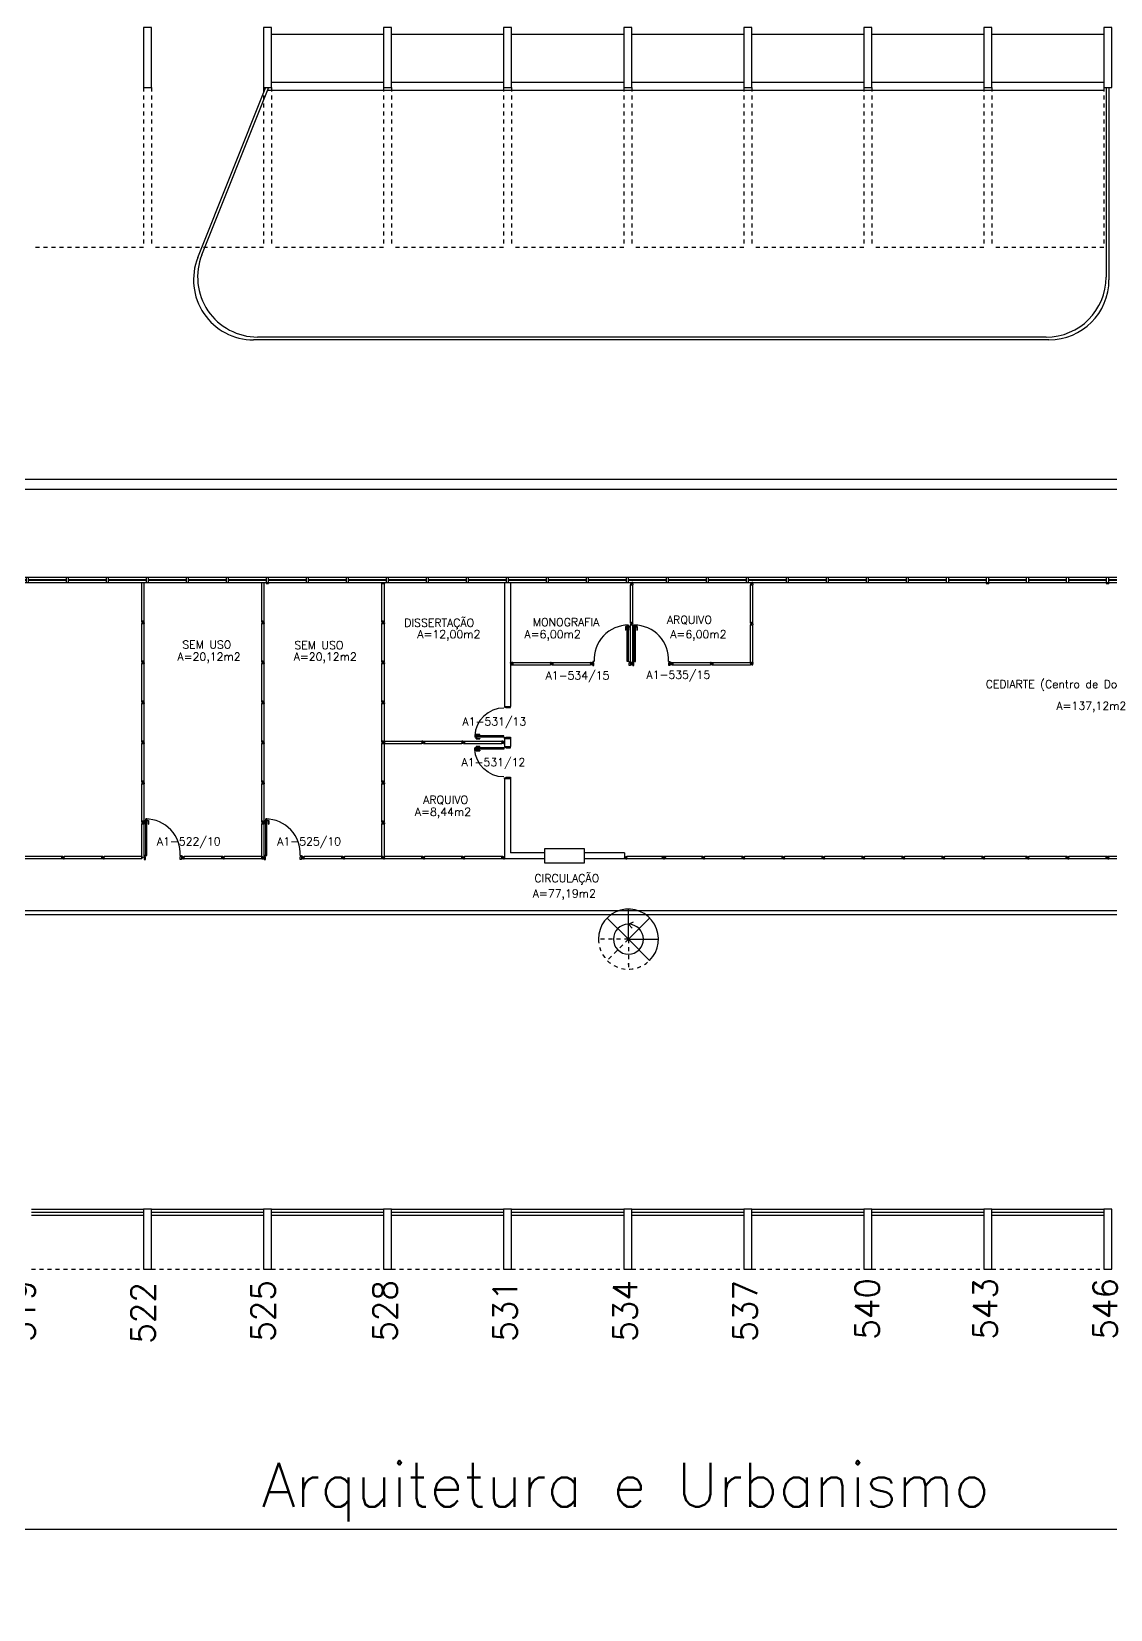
# Model space of a CAD drawing. Extents: x -16 to 243, y 482 to 579.
# Drawn here: x 51.38 to 78.35, y 486.2 to 525.62 of the extents above; entities that cross this region are included whole.
import ezdxf

# ---------------------------------------------------------------- set-up
doc = ezdxf.new("R2010")
doc.units = 0
doc.header["$LTSCALE"] = 0.02
doc.header["$MEASUREMENT"] = 0
doc.linetypes.add('HIDDEN2', pattern=[0.1875, 0.125, -0.0625])
doc.layers.get('0').update_dxf_attribs({"linetype": 'CONTINUOUS'})
for name, color, linetype in [('ALV', 2, 'CONTINUOUS'), ('AREA', 2, 'CONTINUOUS'), ('BANC', 2, 'CONTINUOUS'), ('DIV', 2, 'CONTINUOUS'), ('ESC', 1, 'CONTINUOUS'), ('ESQ', 1, 'CONTINUOUS'), ('ESTR', 3, 'CONTINUOUS'), ('NOPILAR1', 2, 'CONTINUOUS'), ('PISO', 1, 'CONTINUOUS'), ('PORTA', 2, 'CONTINUOUS'), ('PROJ', 1, 'HIDDEN2'), ('SIMB', 1, 'CONTINUOUS'), ('TEXTO', 2, 'CONTINUOUS'), ('TEXTO-ENDEREÇO', 2, 'CONTINUOUS'), ('USO1', 2, 'CONTINUOUS')]:
    doc.layers.add(name, color=color, linetype=linetype)
doc.styles.add('1', font='romans.shx')
doc.styles.add('NOPILAR', font='simplex.shx', dxfattribs={"height": 0.6})
doc.styles.add('UNB-100', font='simplex.shx', dxfattribs={"height": 0.2})
doc.styles.add('UNB-100-1', font='simplex.shx', dxfattribs={"height": 0.2})
doc.dimstyles.new('1-600', dxfattribs={"dimtxt": 1.1, "dimasz": 2.5, "dimexe": 2, "dimexo": 4, "dimgap": 0.2, "dimtad": 1, "dimdec": 0, "dimzin": 4, "dimdsep": 46, "dimlunit": 6, "dimtxsty": '1', "dimblk1": 'NONE', "dimblk2": 'NONE', "dimsah": 1, "dimcen": 0, "dimclrd": 2, "dimclre": 2, "dimclrt": 2, "dimadec": 0, "dimazin": 0, "dimtfac": 1, "dimtdec": 0, "dimtmove": 2, "dimatfit": 3, "dimldrblk": 'NONE', "dimfxl": 0, "dimtolj": 1, "dimtzin": 0, "dimarcsym": 0})

# ---------------------------------------------------------------- blocks, each defined once
blk = doc.blocks.new('PILAR-SLN')
for points in [[(0.197, -42.97), (0.197, -44.47), (-0.003, -44.47), (-0.003, -42.97)], [(0.197, -72.501), (0.197, -74.001), (-0.003, -74.001), (-0.003, -72.501)]]:
    blk.add_lwpolyline(points, close=True)
blk = doc.blocks.new('ESQCIR2-SLN')
at = {"color": 2}
for p, q in [((0.06, 0.119), (0, 0.119)), ((0, 0.119), (0, 0)), ((0.06, -0.001), (0.06, 0.119)), ((0.06, 0.053), (1, 0.053)), ((1, 0.065), (0.061, 0.065)), ((1, 0.119), (1, 0)), ((1.06, 0.119), (1, 0.119)), ((1.06, -0.001), (1.06, 0.119)), ((1.06, 0.053), (2, 0.053)), ((2, 0.065), (1.061, 0.065)), ((2, 0.119), (2, 0)), ((2.06, 0.119), (2, 0.119)), ((2.06, -0.001), (2.06, 0.119)), ((2.06, 0.053), (3, 0.053)), ((3, 0.065), (2.061, 0.065)), ((3, 0.119), (3, 0)), ((3.06, 0.119), (3, 0.119)), ((3.06, -0.001), (3.06, 0.119)), ((3.06, 0.053), (4, 0.053)), ((4, 0.065), (3.061, 0.065)), ((4, 0.119), (4, 0)), ((4.06, 0.119), (4, 0.119)), ((4.06, -0.001), (4.06, 0.119)), ((4.06, 0.053), (5, 0.053)), ((5, 0.065), (4.061, 0.065)), ((5, 0.119), (5, 0)), ((5.06, 0.119), (5, 0.119)), ((5.06, -0.001), (5.06, 0.119)), ((5.06, 0.053), (6, 0.053)), ((6, 0.065), (5.061, 0.065)), ((0, -0.001), (0.06, -0.001)), ((1, -0.001), (1.06, -0.001)), ((2, -0.001), (2.06, -0.001)), ((3, -0.001), (3.06, -0.001)), ((4, -0.001), (4.06, -0.001)), ((5, -0.001), (5.06, -0.001))]:
    blk.add_line(p, q, dxfattribs=at)
at = {"color": 1}
for p, q in [((1, 0.119), (0.061, 0.119)), ((2, 0.119), (1.061, 0.119)), ((3, 0.119), (2.061, 0.119)), ((4, 0.119), (3.061, 0.119)), ((5, 0.119), (4.061, 0.119)), ((6, 0.119), (5.061, 0.119)), ((0.06, -0.001), (1, -0.001)), ((1.06, -0.001), (2, -0.001)), ((2.06, -0.001), (3, -0.001)), ((3.06, -0.001), (4, -0.001)), ((4.06, -0.001), (5, -0.001)), ((5.06, -0.001), (6, -0.001))]:
    blk.add_line(p, q, dxfattribs=at)
blk = doc.blocks.new('MTINI-SLN')
for p, q in [((-0.03, 0.008), (-0.03, 0.03)), ((0.03, 0.03), (-0.03, 0.03)), ((-0.03, 0.008), (-0.02, 0.008)), ((-0.009, 0.03), (-0.027, 0.03)), ((-0.02, 0.008), (-0.02, 0)), ((-0.001, 0), (-0.02, 0)), ((-0.006, 0.02), (-0.006, 0.03)), ((-0.006, 0.023), (-0.006, 0.027)), ((-0.006, 0.02), (0.006, 0.02)), ((0.005, 0.03), (-0.005, 0.03)), ((0.005, 0), (-0.005, 0)), ((0.004, 0.02), (-0.004, 0.02)), ((0.02, 0), (-0.001, 0)), ((0, -0.005), (0, 0.005)), ((0.006, 0.02), (0.006, 0.03)), ((0.006, 0.023), (0.006, 0.027)), ((0.009, 0.03), (0.027, 0.03)), ((0.03, 0.008), (0.02, 0.008)), ((0.02, 0), (0.02, 0.008)), ((0.03, 0.008), (0.03, 0.03))]:
    blk.add_line(p, q)
blk = doc.blocks.new('MTT-SLN')
for p, q in [((-0.008, 0.03), (-0.03, 0.03)), ((-0.03, 0.03), (-0.03, 0.006)), ((-0.0185, 0.006), (-0.03, 0.006)), ((-0.0185, -0.006), (-0.0185, 0.006)), ((-0.008, 0.03), (-0.008, 0.02)), ((-0.008, 0.02), (0.008, 0.02)), ((-0.0051, 0), (0.0051, 0)), ((0, -0.0051), (0, 0.0051)), ((0.008, 0.03), (0.03, 0.03)), ((0.008, 0.03), (0.008, 0.02)), ((0.0205, -0.006), (0.0205, 0.006)), ((0.0205, 0.006), (0.03, 0.006)), ((0.03, 0.006), (0.03, 0.03)), ((-0.03, -0.03), (-0.03, -0.006)), ((-0.0185, -0.006), (-0.03, -0.006)), ((-0.008, -0.03), (-0.03, -0.03)), ((-0.008, -0.02), (0.008, -0.02)), ((-0.008, -0.03), (-0.008, -0.02)), ((0.008, -0.03), (0.008, -0.02)), ((0.008, -0.03), (0.03, -0.03)), ((0.0205, -0.006), (0.03, -0.006)), ((0.03, -0.006), (0.03, -0.03))]:
    blk.add_line(p, q)
blk = doc.blocks.new('DIVMT-SLN')
for p, q in [((-0.03, 0.03), (-0.03, 0.006)), ((-0.008, 0.03), (-0.03, 0.03)), ((-0.0185, 0.006), (-0.03, 0.006)), ((-0.0185, -0.006), (-0.0185, 0.006)), ((-0.008, 0.03), (-0.008, 0.02)), ((-0.008, 0.02), (0.008, 0.02)), ((-0.0051, 0), (0.0051, 0)), ((0.0051, 0), (-0.0051, 0)), ((-0.0051, 0), (0.0051, 0)), ((0, -0.0051), (0, 0.0051)), ((0, 0.0051), (0, -0.0051)), ((0.008, 0.03), (0.008, 0.02)), ((0.008, 0.03), (0.03, 0.03)), ((0.0205, 0.006), (0.03, 0.006)), ((0.0205, -0.006), (0.0205, 0.006)), ((0.0205, 0.006), (0.0205, -0.006)), ((0.0205, 0.006), (0.03, 0.006)), ((0.97, 0.03), (0.03, 0.03)), ((0.03, 0.006), (0.03, 0.03)), ((0.03, -0.03), (0.03, 0.03)), ((0.03, -0.005), (0.03, 0.005)), ((0.97, -0.03), (0.97, 0.03)), ((0.97, 0.03), (0.97, 0.009)), ((0.97, 0.009), (0.97, 0.027)), ((0.9795, 0.006), (0.97, 0.006)), ((0.97, -0.005), (0.97, 0.005)), ((0.9795, 0.006), (0.9795, -0.006)), ((1.0051, 0), (0.9949, 0)), ((1, 0.0051), (1, -0.0051)), ((-0.0185, -0.006), (-0.03, -0.006)), ((-0.03, -0.03), (-0.03, -0.006)), ((-0.008, -0.03), (-0.03, -0.03)), ((-0.008, -0.03), (-0.008, -0.02)), ((-0.008, -0.02), (0.008, -0.02)), ((0.008, -0.03), (0.008, -0.02)), ((0.008, -0.03), (0.03, -0.03)), ((0.0205, -0.006), (0.03, -0.006)), ((0.0205, -0.006), (0.03, -0.006)), ((0.03, -0.006), (0.03, -0.03)), ((0.97, -0.03), (0.03, -0.03)), ((0.9795, -0.006), (0.97, -0.006)), ((0.97, -0.009), (0.97, -0.027))]:
    blk.add_line(p, q)
blk = doc.blocks.new('*D40')
at = {"color": 2, "linetype": 'ByBlock'}
for p, q in [((6.184, 490.695), (6.184, 486.195)), ((126.287, 490.695), (126.287, 486.195)), ((126.287, 488.195), (6.184, 488.195))]:
    blk.add_line(p, q, dxfattribs=at)
at = {"color": 2, "linetype": 'ByBlock', "insert": (66.235, 489.129), "char_height": 1.1, "attachment_point": 5, "style": '1'}
blk.add_mtext('\\A1;Arquitetura e Urbanismo', dxfattribs=at)
blk = doc.blocks.new('_NONE')
at = {"color": 0, "linetype": 'ByBlock'}
blk.add_circle((0, 0), 0.25, dxfattribs=at)
blk = doc.blocks.new('PDV2E-SLN')
at = {"layer": 'DIV', "color": 1}
for p, q in [((0.023, 0.925), (0.063, 0.925)), ((0.023, 0.925), (0.023, 0.835)), ((0.033, 0.835), (0.023, 0.835)), ((0.033, 0.915), (0.063, 0.915)), ((0.033, 0.915), (0.033, 0.835)), ((0.138, 0.925), (0.097, 0.925)), ((0.128, 0.915), (0.097, 0.915)), ((0.128, 0.915), (0.128, 0.835)), ((0.128, 0.835), (0.137, 0.835)), ((0.138, 0.925), (0.138, 0.835))]:
    blk.add_line(p, q, dxfattribs=at)
at = {"layer": 'DIV'}
for p, q in [((0.065, 0.05), (0.065, 0.965)), ((0.095, 0.965), (0.065, 0.965)), ((0.095, 0.05), (0.095, 0.965)), ((0.049, 0.05), (0.029, 0.05)), ((0.029, 0.05), (0.029, 0.035)), ((0.029, 0.035), (0.029, -0.035)), ((0.049, 0.02), (0.049, 0.05)), ((0.049, 0.02), (0.059, 0.02)), ((0.059, -0.05), (0.059, 0.02)), ((0.065, 0.05), (0.095, 0.05)), ((0.928, -0.05), (0.928, 0.02)), ((0.938, 0.02), (0.928, 0.02)), ((0.938, 0.05), (0.958, 0.05)), ((0.938, 0.02), (0.938, 0.05)), ((0.958, 0.05), (0.958, 0.035)), ((0.958, 0.035), (0.958, -0.035)), ((0.029, -0.035), (0.029, -0.05)), ((0.029, -0.05), (0.059, -0.05)), ((0.958, -0.05), (0.928, -0.05)), ((0.958, -0.035), (0.958, -0.05))]:
    blk.add_line(p, q, dxfattribs=at)
at = {"layer": 'DIV', "color": 1}
blk.add_arc((0.063, 0.1), 0.864, 356.655, 89.8436, dxfattribs=at)
blk = doc.blocks.new('PDV2D-SLN')
at = {"layer": 'DIV'}
for p, q in [((0.03, 0.05), (0.06, 0.05)), ((0.03, 0.035), (0.03, 0.05)), ((0.03, -0.035), (0.03, 0.035)), ((0.06, 0.05), (0.06, -0.02)), ((0.941, 0.05), (0.941, -0.02)), ((0.971, 0.05), (0.941, 0.05)), ((0.971, 0.035), (0.971, 0.05)), ((0.971, -0.035), (0.971, 0.035)), ((0.03, -0.05), (0.03, -0.035)), ((0.05, -0.05), (0.03, -0.05)), ((0.05, -0.02), (0.06, -0.02)), ((0.05, -0.02), (0.05, -0.05)), ((0.079, -0.05), (0.109, -0.05)), ((0.079, -0.05), (0.079, -0.965)), ((0.109, -0.05), (0.109, -0.965)), ((0.951, -0.02), (0.941, -0.02)), ((0.951, -0.02), (0.951, -0.05)), ((0.951, -0.05), (0.971, -0.05)), ((0.971, -0.05), (0.971, -0.035)), ((0.109, -0.965), (0.079, -0.965))]:
    blk.add_line(p, q, dxfattribs=at)
at = {"layer": 'DIV', "color": 1}
for p, q in [((0.036, -0.925), (0.036, -0.835)), ((0.046, -0.835), (0.036, -0.835)), ((0.036, -0.925), (0.076, -0.925)), ((0.046, -0.915), (0.046, -0.835)), ((0.046, -0.915), (0.076, -0.915)), ((0.141, -0.915), (0.111, -0.915)), ((0.151, -0.925), (0.111, -0.925)), ((0.141, -0.915), (0.141, -0.835)), ((0.141, -0.835), (0.151, -0.835)), ((0.151, -0.925), (0.151, -0.835))]:
    blk.add_line(p, q, dxfattribs=at)
blk.add_arc((0.076, -0.1), 0.864, 270.1564, 3.345, dxfattribs=at)
blk = doc.blocks.new('PE80-SLN')
at = {"color": 2}
for p, q in [((0.075, 0), (-0.075, 0)), ((-0.075, -0.03), (-0.075, 0)), ((0.075, 0), (0.075, -0.02)), ((0.04, -0.03), (-0.075, -0.03)), ((0.075, -0.02), (0.04, -0.02)), ((0.04, -0.03), (0.04, -0.02)), ((0.085, -0.03), (0.817, -0.03)), ((0.085, -0.03), (0.085, -0.065)), ((0.085, -0.065), (0.817, -0.065)), ((0.817, -0.065), (0.817, -0.03)), ((0.04, -0.771), (-0.075, -0.771)), ((-0.075, -0.771), (-0.075, -0.801)), ((0.04, -0.771), (0.04, -0.781)), ((0.075, -0.781), (0.04, -0.781)), ((0.075, -0.801), (0.075, -0.781)), ((0.075, -0.801), (-0.075, -0.801)), ((0.075, -0.802), (-0.075, -0.802))]:
    blk.add_line(p, q, dxfattribs=at)
at = {"color": 1}
for p, q in [((0.777, 0.01), (0.687, 0.01)), ((0.687, 0), (0.687, 0.01)), ((0.777, 0.01), (0.777, -0.03)), ((0.767, 0), (0.687, 0)), ((0.767, -0.095), (0.687, -0.095)), ((0.687, -0.095), (0.687, -0.105)), ((0.777, -0.105), (0.687, -0.105)), ((0.767, 0), (0.767, -0.03)), ((0.767, -0.095), (0.767, -0.065)), ((0.777, -0.105), (0.777, -0.065))]:
    blk.add_line(p, q, dxfattribs=at)
blk.add_arc((0.085, -0.03), 0.731, 270, 357.3429, dxfattribs=at)

msp = doc.modelspace()

# ---------------------------------------------------------------- linework, layer by layer
at = {"layer": 'ALV'}
for p, q in [((6.209, 514.441), (222.384, 514.441)), ((6.209, 514.191), (222.184, 514.191)), ((63.202, 511.86), (63.202, 508.76)), ((63.352, 511.86), (63.352, 508.76)), ((63.202, 507.96), (63.202, 507.76)), ((63.352, 507.96), (63.352, 507.76)), ((63.202, 506.96), (63.202, 504.953)), ((63.352, 506.96), (63.352, 505.103)), ((64.202, 505.103), (63.352, 505.103)), ((66.202, 505.103), (65.202, 505.103)), ((66.202, 505.103), (66.202, 504.953)), ((64.202, 504.953), (63.202, 504.953)), ((66.202, 504.953), (65.202, 504.953)), ((36.343, 503.663), (99.228, 503.663)), ((36.343, 503.563), (99.228, 503.563))]:
    msp.add_line(p, q, dxfattribs=at)
at = {"layer": 'BANC'}
msp.add_lwpolyline([(64.202, 504.854), (65.202, 504.854), (65.202, 505.204), (64.202, 505.204)], close=True, dxfattribs=at)
at = {"layer": 'DIV'}
for p, q in [((54.142, 510.89), (54.142, 511.83)), ((54.202, 510.89), (54.202, 511.83)), ((57.142, 510.89), (57.142, 511.83)), ((57.202, 510.89), (57.202, 511.83)), ((60.142, 510.89), (60.142, 511.83)), ((60.202, 510.89), (60.202, 511.83)), ((54.142, 510.89), (54.202, 510.89)), ((54.163, 510.89), (54.145, 510.89)), ((54.166, 510.881), (54.166, 510.89)), ((54.178, 510.881), (54.166, 510.881)), ((54.167, 510.89), (54.177, 510.89)), ((54.177, 510.86), (54.167, 510.86)), ((54.172, 510.855), (54.172, 510.865)), ((54.178, 510.881), (54.178, 510.89)), ((54.181, 510.89), (54.199, 510.89)), ((54.202, 510.89), (54.181, 510.89)), ((57.142, 510.89), (57.202, 510.89)), ((57.163, 510.89), (57.145, 510.89)), ((57.166, 510.881), (57.166, 510.89)), ((57.178, 510.881), (57.166, 510.881)), ((57.167, 510.89), (57.177, 510.89)), ((57.177, 510.86), (57.167, 510.86)), ((57.172, 510.855), (57.172, 510.865)), ((57.178, 510.881), (57.178, 510.89)), ((57.181, 510.89), (57.199, 510.89)), ((57.202, 510.89), (57.181, 510.89)), ((60.142, 510.89), (60.202, 510.89)), ((60.163, 510.89), (60.145, 510.89)), ((60.166, 510.881), (60.166, 510.89)), ((60.178, 510.881), (60.166, 510.881)), ((60.167, 510.89), (60.177, 510.89)), ((60.177, 510.86), (60.167, 510.86)), ((60.172, 510.855), (60.172, 510.865)), ((60.178, 510.881), (60.178, 510.89)), ((60.181, 510.89), (60.199, 510.89)), ((60.202, 510.89), (60.181, 510.89)), ((63.352, 509.838), (63.352, 509.86)), ((63.352, 509.86), (63.376, 509.86)), ((63.352, 509.838), (63.362, 509.838)), ((63.362, 509.838), (63.362, 509.822)), ((63.376, 509.849), (63.376, 509.86)), ((63.376, 509.849), (63.388, 509.849)), ((63.377, 509.83), (63.387, 509.83)), ((63.387, 509.83), (63.377, 509.83)), ((63.382, 509.835), (63.382, 509.825)), ((63.382, 509.825), (63.382, 509.835)), ((63.382, 509.835), (63.382, 509.825)), ((63.388, 509.849), (63.388, 509.86)), ((63.412, 509.86), (63.388, 509.86)), ((63.412, 509.838), (63.402, 509.838)), ((63.402, 509.838), (63.402, 509.822)), ((63.412, 509.838), (63.412, 509.86)), ((66.352, 509.836), (66.352, 509.86)), ((66.374, 509.86), (66.352, 509.86)), ((66.352, 509.86), (66.352, 509.8)), ((66.362, 509.836), (66.352, 509.836)), ((66.362, 509.836), (66.352, 509.836)), ((66.352, 509.835), (66.352, 509.825)), ((66.352, 509.824), (66.352, 509.8)), ((66.362, 509.824), (66.352, 509.824)), ((66.362, 509.824), (66.352, 509.824)), ((66.362, 509.836), (66.362, 509.824)), ((66.362, 509.824), (66.362, 509.836)), ((66.374, 509.86), (66.374, 509.85)), ((66.39, 509.85), (66.374, 509.85)), ((66.387, 509.83), (66.377, 509.83)), ((66.377, 509.83), (66.387, 509.83)), ((66.387, 509.83), (66.377, 509.83)), ((66.382, 509.835), (66.382, 509.825)), ((66.382, 509.825), (66.382, 509.835)), ((66.39, 509.86), (66.39, 509.85)), ((66.39, 509.86), (66.412, 509.86)), ((66.401, 509.836), (66.412, 509.836)), ((66.401, 509.836), (66.401, 509.824)), ((66.401, 509.824), (66.412, 509.824)), ((66.412, 509.86), (66.412, 509.836)), ((66.412, 509.8), (66.412, 509.824)), ((67.352, 509.86), (67.34, 509.86)), ((67.352, 509.836), (67.352, 509.86)), ((67.374, 509.86), (67.352, 509.86)), ((67.352, 509.86), (67.352, 509.8)), ((67.362, 509.836), (67.352, 509.836)), ((67.362, 509.836), (67.352, 509.836)), ((67.352, 509.835), (67.352, 509.825)), ((67.352, 509.824), (67.352, 509.8)), ((67.362, 509.824), (67.352, 509.824)), ((67.362, 509.824), (67.352, 509.824)), ((67.362, 509.836), (67.362, 509.824)), ((67.362, 509.824), (67.362, 509.836)), ((67.374, 509.86), (67.374, 509.85)), ((67.39, 509.85), (67.374, 509.85)), ((67.387, 509.83), (67.377, 509.83)), ((67.377, 509.83), (67.387, 509.83)), ((67.387, 509.83), (67.377, 509.83)), ((67.382, 509.835), (67.382, 509.825)), ((67.382, 509.825), (67.382, 509.835)), ((67.39, 509.86), (67.39, 509.85)), ((67.39, 509.86), (67.412, 509.86)), ((67.401, 509.836), (67.412, 509.836)), ((67.401, 509.836), (67.401, 509.824)), ((67.401, 509.824), (67.412, 509.824)), ((67.412, 509.86), (67.412, 509.836)), ((67.412, 509.8), (67.412, 509.824)), ((63.352, 509.822), (63.362, 509.822)), ((63.352, 509.822), (63.352, 509.8)), ((63.376, 509.8), (63.352, 509.8)), ((63.352, 509.8), (63.412, 509.8)), ((63.376, 509.81), (63.388, 509.81)), ((63.376, 509.81), (63.376, 509.8)), ((63.388, 509.81), (63.376, 509.81)), ((63.376, 509.81), (63.376, 509.8)), ((63.377, 509.8), (63.387, 509.8)), ((63.388, 509.81), (63.388, 509.8)), ((63.388, 509.81), (63.388, 509.8)), ((63.388, 509.8), (63.412, 509.8)), ((63.412, 509.822), (63.402, 509.822)), ((63.412, 509.822), (63.412, 509.8)), ((66.374, 509.8), (66.352, 509.8)), ((66.374, 509.8), (66.374, 509.81)), ((66.39, 509.81), (66.374, 509.81)), ((66.39, 509.8), (66.39, 509.81)), ((66.39, 509.8), (66.412, 509.8)), ((67.352, 509.8), (67.34, 509.8)), ((67.374, 509.8), (67.352, 509.8)), ((67.374, 509.8), (67.374, 509.81)), ((67.39, 509.81), (67.374, 509.81)), ((67.39, 509.8), (67.39, 509.81)), ((67.39, 509.8), (67.412, 509.8)), ((63.202, 508.76), (63.352, 508.76)), ((63.202, 507.96), (63.352, 507.96)), ((63.202, 507.76), (63.352, 507.76)), ((63.202, 506.96), (63.352, 506.96)), ((54.142, 505.868), (54.142, 505.89)), ((54.142, 505.89), (54.166, 505.89)), ((54.166, 505.879), (54.166, 505.89)), ((54.178, 505.879), (54.178, 505.89)), ((54.202, 505.89), (54.178, 505.89)), ((54.202, 505.868), (54.202, 505.89)), ((57.142, 505.868), (57.142, 505.89)), ((57.142, 505.89), (57.166, 505.89)), ((57.166, 505.879), (57.166, 505.89)), ((57.178, 505.879), (57.178, 505.89)), ((57.202, 505.89), (57.178, 505.89)), ((57.202, 505.868), (57.202, 505.89)), ((60.142, 505.868), (60.142, 505.89)), ((60.142, 505.89), (60.166, 505.89)), ((60.166, 505.879), (60.166, 505.89)), ((60.178, 505.879), (60.178, 505.89)), ((60.202, 505.89), (60.178, 505.89)), ((60.202, 505.868), (60.202, 505.89)), ((54.142, 505.868), (54.152, 505.868)), ((54.142, 505.852), (54.152, 505.852)), ((54.142, 505.852), (54.142, 505.83)), ((54.142, 505.014), (54.142, 505.83)), ((54.166, 505.83), (54.142, 505.83)), ((54.142, 505.83), (54.202, 505.83)), ((54.152, 505.868), (54.152, 505.852)), ((54.166, 505.879), (54.178, 505.879)), ((54.166, 505.84), (54.178, 505.84)), ((54.166, 505.84), (54.166, 505.83)), ((54.178, 505.84), (54.166, 505.84)), ((54.166, 505.84), (54.166, 505.83)), ((54.167, 505.86), (54.177, 505.86)), ((54.177, 505.86), (54.167, 505.86)), ((54.167, 505.83), (54.177, 505.83)), ((54.172, 505.865), (54.172, 505.855)), ((54.172, 505.855), (54.172, 505.865)), ((54.172, 505.865), (54.172, 505.855)), ((54.178, 505.84), (54.178, 505.83)), ((54.178, 505.84), (54.178, 505.83)), ((54.178, 505.83), (54.202, 505.83)), ((54.202, 505.868), (54.192, 505.868)), ((54.192, 505.868), (54.192, 505.852)), ((54.202, 505.852), (54.192, 505.852)), ((54.202, 505.852), (54.202, 505.83)), ((54.202, 505.014), (54.202, 505.83)), ((57.142, 505.868), (57.152, 505.868)), ((57.142, 505.852), (57.152, 505.852)), ((57.142, 505.852), (57.142, 505.83)), ((57.142, 505.014), (57.142, 505.83)), ((57.166, 505.83), (57.142, 505.83)), ((57.142, 505.83), (57.202, 505.83)), ((57.152, 505.868), (57.152, 505.852)), ((57.166, 505.879), (57.178, 505.879)), ((57.166, 505.84), (57.178, 505.84)), ((57.166, 505.84), (57.166, 505.83)), ((57.178, 505.84), (57.166, 505.84)), ((57.166, 505.84), (57.166, 505.83)), ((57.167, 505.86), (57.177, 505.86)), ((57.177, 505.86), (57.167, 505.86)), ((57.167, 505.83), (57.177, 505.83)), ((57.172, 505.865), (57.172, 505.855)), ((57.172, 505.855), (57.172, 505.865)), ((57.172, 505.865), (57.172, 505.855)), ((57.178, 505.84), (57.178, 505.83)), ((57.178, 505.84), (57.178, 505.83)), ((57.178, 505.83), (57.202, 505.83)), ((57.202, 505.868), (57.192, 505.868)), ((57.192, 505.868), (57.192, 505.852)), ((57.202, 505.852), (57.192, 505.852)), ((57.202, 505.852), (57.202, 505.83)), ((57.202, 505.014), (57.202, 505.83)), ((60.142, 505.868), (60.152, 505.868)), ((60.142, 505.852), (60.152, 505.852)), ((60.142, 505.852), (60.142, 505.83)), ((60.142, 505.014), (60.142, 505.83)), ((60.166, 505.83), (60.142, 505.83)), ((60.142, 505.83), (60.202, 505.83)), ((60.152, 505.868), (60.152, 505.852)), ((60.166, 505.879), (60.178, 505.879)), ((60.166, 505.84), (60.178, 505.84)), ((60.166, 505.84), (60.166, 505.83)), ((60.178, 505.84), (60.166, 505.84)), ((60.166, 505.84), (60.166, 505.83)), ((60.167, 505.86), (60.177, 505.86)), ((60.177, 505.86), (60.167, 505.86)), ((60.167, 505.83), (60.177, 505.83)), ((60.172, 505.865), (60.172, 505.855)), ((60.172, 505.855), (60.172, 505.865)), ((60.172, 505.865), (60.172, 505.855)), ((60.178, 505.84), (60.178, 505.83)), ((60.178, 505.84), (60.178, 505.83)), ((60.178, 505.83), (60.202, 505.83)), ((60.202, 505.868), (60.192, 505.868)), ((60.192, 505.868), (60.192, 505.852)), ((60.202, 505.852), (60.192, 505.852)), ((60.202, 505.852), (60.202, 505.83)), ((60.202, 505.014), (60.202, 505.83)), ((57.142, 504.992), (57.142, 505.014)), ((57.142, 505.014), (57.166, 505.014)), ((57.142, 504.992), (57.152, 504.992)), ((57.142, 504.976), (57.152, 504.976)), ((57.142, 504.976), (57.142, 504.954)), ((57.166, 504.954), (57.142, 504.954)), ((57.142, 504.954), (57.202, 504.954)), ((57.152, 504.992), (57.152, 504.976)), ((57.166, 505.002), (57.166, 505.014)), ((57.166, 505.002), (57.178, 505.002)), ((57.166, 504.963), (57.178, 504.963)), ((57.166, 504.963), (57.166, 504.954)), ((57.178, 504.963), (57.166, 504.963)), ((57.166, 504.963), (57.166, 504.954)), ((57.167, 504.984), (57.177, 504.984)), ((57.177, 504.984), (57.167, 504.984)), ((57.167, 504.954), (57.177, 504.954)), ((57.172, 504.989), (57.172, 504.978)), ((57.172, 504.978), (57.172, 504.989)), ((57.172, 504.989), (57.172, 504.978)), ((57.178, 505.002), (57.178, 505.014)), ((57.202, 505.014), (57.178, 505.014)), ((57.178, 504.963), (57.178, 504.954)), ((57.178, 504.963), (57.178, 504.954)), ((57.178, 504.954), (57.202, 504.954)), ((57.202, 504.992), (57.192, 504.992)), ((57.192, 504.992), (57.192, 504.976)), ((57.202, 504.976), (57.192, 504.976)), ((57.202, 504.992), (57.202, 505.014)), ((57.202, 504.976), (57.202, 504.954)), ((75.164, 505.013), (75.142, 505.013)), ((75.164, 504.953), (75.142, 504.953)), ((75.164, 505.013), (75.164, 505.003)), ((75.164, 505.003), (75.18, 505.003)), ((75.164, 504.963), (75.18, 504.963)), ((75.164, 504.953), (75.164, 504.963)), ((75.167, 504.983), (75.177, 504.983)), ((75.177, 504.983), (75.167, 504.983)), ((75.167, 504.983), (75.177, 504.983)), ((75.172, 504.989), (75.172, 504.978)), ((75.172, 504.978), (75.172, 504.989)), ((75.18, 505.013), (75.202, 505.013)), ((75.18, 505.013), (75.18, 505.003)), ((75.18, 504.953), (75.18, 504.963)), ((75.18, 504.953), (75.202, 504.953)), ((75.193, 504.989), (75.202, 504.989)), ((75.193, 504.989), (75.193, 504.977)), ((75.193, 504.977), (75.193, 504.989)), ((75.193, 504.989), (75.202, 504.989)), ((75.193, 504.977), (75.202, 504.977)), ((75.193, 504.977), (75.202, 504.977)), ((76.247, 505.014), (75.202, 505.013)), ((75.202, 504.953), (75.202, 505.013)), ((75.202, 504.989), (75.202, 505.013)), ((75.202, 504.978), (75.202, 504.988)), ((75.202, 504.977), (75.202, 504.953)), ((76.247, 504.954), (75.202, 504.953)), ((76.247, 505.014), (76.247, 504.993)), ((76.247, 504.954), (76.247, 505.014)), ((76.247, 504.993), (76.247, 505.011)), ((76.257, 504.99), (76.247, 504.99)), ((76.247, 504.979), (76.247, 504.989)), ((76.257, 504.978), (76.247, 504.978)), ((76.247, 504.975), (76.247, 504.957)), ((76.257, 504.99), (76.257, 504.978)), ((76.282, 504.984), (76.272, 504.984)), ((76.277, 504.989), (76.277, 504.978)), ((78.247, 505.014), (78.307, 505.014)), ((78.268, 505.014), (78.25, 505.014)), ((78.271, 505.004), (78.271, 505.014)), ((78.283, 505.004), (78.271, 505.004)), ((78.272, 505.014), (78.282, 505.014)), ((78.282, 504.984), (78.272, 504.984)), ((78.277, 504.978), (78.277, 504.989)), ((78.283, 505.004), (78.283, 505.014)), ((78.286, 505.014), (78.304, 505.014)), ((78.307, 505.014), (78.286, 505.014))]:
    msp.add_line(p, q, dxfattribs=at)
at = {"layer": 'ESC'}
for p, q in [((66.302, 502.944), (66.302, 503.69)), ((66.302, 502.944), (65.774, 503.472)), ((66.302, 502.944), (66.83, 503.472)), ((66.302, 502.944), (66.832, 502.413)), ((66.302, 502.944), (67.049, 502.944)), ((66.302, 502.314), (66.302, 502.336))]:
    msp.add_line(p, q, dxfattribs=at)
msp.add_arc((66.302, 502.944), 0.75, 315, 180, dxfattribs=at)
at = {"layer": 'ESQ'}
for p, q in [((57.247, 511.831), (57.268, 511.831)), ((57.307, 511.831), (57.247, 511.831)), ((57.268, 511.831), (57.25, 511.831)), ((57.271, 511.84), (57.271, 511.831)), ((57.271, 511.84), (57.283, 511.84)), ((57.282, 511.831), (57.272, 511.831)), ((57.283, 511.84), (57.283, 511.831)), ((57.286, 511.831), (57.304, 511.831)), ((60.142, 511.83), (60.163, 511.83)), ((60.202, 511.83), (60.142, 511.83)), ((60.163, 511.83), (60.145, 511.83)), ((60.166, 511.84), (60.166, 511.83)), ((60.166, 511.84), (60.178, 511.84)), ((60.177, 511.83), (60.167, 511.83)), ((60.178, 511.84), (60.178, 511.83)), ((60.181, 511.83), (60.199, 511.83)), ((75.247, 511.831), (75.268, 511.831)), ((75.307, 511.831), (75.247, 511.831)), ((75.268, 511.831), (75.25, 511.831)), ((75.271, 511.84), (75.271, 511.831)), ((75.271, 511.84), (75.283, 511.84)), ((75.282, 511.831), (75.272, 511.831)), ((75.283, 511.84), (75.283, 511.831)), ((75.286, 511.831), (75.304, 511.831)), ((78.247, 511.831), (78.268, 511.831)), ((78.307, 511.831), (78.247, 511.831)), ((78.268, 511.831), (78.25, 511.831)), ((78.271, 511.84), (78.271, 511.831)), ((78.271, 511.84), (78.283, 511.84)), ((78.282, 511.831), (78.272, 511.831)), ((78.283, 511.84), (78.283, 511.831)), ((78.286, 511.831), (78.304, 511.831)), ((51.384, 496.195), (54.184, 496.195)), ((51.384, 496.12), (54.184, 496.12)), ((51.384, 496.045), (54.184, 496.045)), ((54.384, 496.195), (57.184, 496.195)), ((54.384, 496.12), (57.184, 496.12)), ((54.384, 496.045), (57.184, 496.045)), ((57.384, 496.195), (60.184, 496.195)), ((57.384, 496.12), (60.184, 496.12)), ((57.384, 496.045), (60.184, 496.045)), ((60.384, 496.195), (63.184, 496.195)), ((60.384, 496.12), (63.184, 496.12)), ((60.384, 496.045), (63.184, 496.045)), ((63.384, 496.195), (66.184, 496.195)), ((63.384, 496.12), (66.184, 496.12)), ((63.384, 496.045), (66.184, 496.045)), ((66.384, 496.195), (69.184, 496.195)), ((66.384, 496.12), (69.184, 496.12)), ((66.384, 496.045), (69.184, 496.045)), ((69.384, 496.195), (72.184, 496.195)), ((69.384, 496.12), (72.184, 496.12)), ((69.384, 496.045), (72.184, 496.045)), ((72.384, 496.195), (75.184, 496.195)), ((72.384, 496.12), (75.184, 496.12)), ((72.384, 496.045), (75.184, 496.045)), ((75.384, 496.195), (78.184, 496.195)), ((75.384, 496.12), (78.184, 496.12)), ((75.384, 496.045), (78.184, 496.045))]:
    msp.add_line(p, q, dxfattribs=at)
at = {"layer": 'PISO'}
for p, q in [((60.184, 525.55), (57.384, 525.55)), ((63.184, 525.55), (60.384, 525.55)), ((66.184, 525.55), (63.384, 525.55)), ((69.184, 525.55), (66.384, 525.55)), ((72.184, 525.55), (69.384, 525.55)), ((75.184, 525.55), (72.384, 525.55)), ((78.184, 525.55), (75.384, 525.55)), ((55.539, 519.978), (57.24, 524.235)), ((55.642, 520.048), (57.316, 524.235)), ((78.184, 524.15), (57.282, 524.15)), ((60.184, 524.35), (57.384, 524.35)), ((63.184, 524.35), (60.384, 524.35)), ((66.184, 524.35), (63.384, 524.35)), ((69.184, 524.35), (66.384, 524.35)), ((72.184, 524.35), (69.384, 524.35)), ((75.184, 524.35), (72.384, 524.35)), ((78.184, 524.35), (75.384, 524.35)), ((78.244, 524.235), (78.244, 519.491)), ((78.314, 524.235), (78.314, 519.421)), ((76.814, 517.921), (56.932, 517.921)), ((76.744, 517.991), (57.035, 517.991))]:
    msp.add_line(p, q, dxfattribs=at)
for centre, start, end in [((56.932, 519.421), 158.2118, 270), ((57.035, 519.491), 158.2118, 270), ((76.744, 519.491), 270, 0), ((76.814, 519.421), 270, 0)]:
    msp.add_arc(centre, 1.5, start, end, dxfattribs=at)
at = {"layer": 'PROJ'}
for p, q in [((54.184, 524.227), (54.184, 520.227)), ((54.384, 524.227), (54.384, 520.227)), ((57.184, 524.227), (57.184, 520.227)), ((57.384, 524.227), (57.384, 520.227)), ((60.184, 524.227), (60.184, 520.227)), ((60.384, 524.227), (60.384, 520.227)), ((63.184, 524.227), (63.184, 520.227)), ((63.384, 524.227), (63.384, 520.227)), ((66.184, 524.227), (66.184, 520.227)), ((66.384, 524.227), (66.384, 520.227)), ((69.184, 524.227), (69.184, 520.227)), ((69.384, 524.227), (69.384, 520.227)), ((72.184, 524.227), (72.184, 520.227)), ((72.384, 524.227), (72.384, 520.227)), ((75.184, 524.227), (75.184, 520.227)), ((75.384, 524.227), (75.384, 520.227)), ((78.184, 524.227), (78.184, 520.227)), ((54.184, 520.227), (51.384, 520.227)), ((57.184, 520.227), (54.384, 520.227)), ((60.184, 520.227), (57.384, 520.227)), ((63.184, 520.227), (60.384, 520.227)), ((66.184, 520.227), (63.384, 520.227)), ((69.184, 520.227), (66.384, 520.227)), ((72.184, 520.227), (69.384, 520.227)), ((75.184, 520.227), (72.384, 520.227)), ((78.184, 520.227), (75.384, 520.227)), ((66.302, 502.944), (65.552, 502.944)), ((66.302, 502.944), (65.774, 502.416)), ((66.302, 502.944), (66.302, 502.197)), ((51.384, 494.695), (54.184, 494.695)), ((54.384, 494.695), (57.184, 494.695)), ((57.384, 494.695), (60.184, 494.695)), ((60.384, 494.695), (63.184, 494.695)), ((63.384, 494.695), (66.184, 494.695)), ((66.384, 494.695), (69.184, 494.695)), ((69.384, 494.695), (72.184, 494.695)), ((72.384, 494.695), (75.184, 494.695)), ((75.384, 494.695), (78.184, 494.695))]:
    msp.add_line(p, q, dxfattribs=at)
msp.add_arc((66.302, 502.944), 0.75, 180, 315, dxfattribs=at)
at = {"layer": 'SIMB'}
for p, q in [((66.302, 503.319), (66.429, 503.377)), ((66.302, 503.317), (66.398, 503.221))]:
    msp.add_line(p, q, dxfattribs=at)
msp.add_arc((66.302, 502.944), 0.375, 90.2501, 90, dxfattribs=at)

# ---------------------------------------------------------------- block references
at = {"layer": 'DIV'}
for name, p, rotation in [('DIVMT-SLN', (66.382, 511.83), 270), ('DIVMT-SLN', (69.382, 511.83), 270), ('DIVMT-SLN', (54.172, 510.86), 270), ('DIVMT-SLN', (57.172, 510.86), 270), ('DIVMT-SLN', (60.172, 510.86), 270), ('PDV2D-SLN', (66.382, 509.83), 180), ('DIVMT-SLN', (66.382, 510.83), 270), ('DIVMT-SLN', (69.382, 510.83), 270), ('DIVMT-SLN', (54.172, 509.86), 270), ('DIVMT-SLN', (57.172, 509.86), 270), ('DIVMT-SLN', (60.172, 509.86), 270), ('DIVMT-SLN', (64.382, 509.83), 180), ('DIVMT-SLN', (65.382, 509.83), 180), ('DIVMT-SLN', (68.382, 509.83), 180), ('DIVMT-SLN', (69.382, 509.83), 180), ('DIVMT-SLN', (54.172, 508.86), 270), ('DIVMT-SLN', (57.172, 508.86), 270), ('DIVMT-SLN', (60.172, 508.86), 270), ('DIVMT-SLN', (54.172, 507.86), 270), ('DIVMT-SLN', (57.172, 507.86), 270), ('DIVMT-SLN', (60.172, 507.86), 270), ('DIVMT-SLN', (61.172, 507.86), 180), ('DIVMT-SLN', (62.172, 507.86), 180), ('DIVMT-SLN', (63.172, 507.86), 180), ('DIVMT-SLN', (54.172, 506.86), 270), ('DIVMT-SLN', (57.172, 506.86), 270), ('DIVMT-SLN', (60.172, 506.86), 270)]:
    msp.add_blockref(name, p, dxfattribs=dict(at, rotation=rotation))
for name, p in [('PDV2E-SLN', (66.382, 509.83)), ('PDV2E-SLN', (54.173, 504.984)), ('PDV2E-SLN', (57.173, 504.984)), ('DIVMT-SLN', (51.172, 504.984)), ('DIVMT-SLN', (52.172, 504.984)), ('DIVMT-SLN', (53.172, 504.984)), ('DIVMT-SLN', (55.172, 504.984)), ('DIVMT-SLN', (56.172, 504.984)), ('DIVMT-SLN', (58.172, 504.984)), ('DIVMT-SLN', (59.172, 504.984)), ('DIVMT-SLN', (60.172, 504.984)), ('DIVMT-SLN', (61.172, 504.984)), ('DIVMT-SLN', (62.172, 504.984)), ('MTT-SLN', (63.172, 504.984)), ('MTT-SLN', (63.172, 504.983)), ('DIVMT-SLN', (66.232, 504.983)), ('DIVMT-SLN', (67.172, 504.984)), ('DIVMT-SLN', (68.172, 504.984)), ('DIVMT-SLN', (69.172, 504.984)), ('DIVMT-SLN', (70.172, 504.984)), ('DIVMT-SLN', (71.172, 504.984)), ('DIVMT-SLN', (72.172, 504.984)), ('DIVMT-SLN', (73.172, 504.984)), ('DIVMT-SLN', (74.172, 504.984)), ('DIVMT-SLN', (76.277, 504.984)), ('DIVMT-SLN', (77.277, 504.984)), ('MTT-SLN', (78.277, 504.984)), ('DIVMT-SLN', (78.277, 504.984))]:
    msp.add_blockref(name, p, dxfattribs=at)
at = {"layer": 'ESQ'}
for p in [(48.247, 511.861), (54.247, 511.861), (60.247, 511.861), (66.247, 511.861), (72.247, 511.861), (78.247, 511.861)]:
    msp.add_blockref('ESQCIR2-SLN', p, dxfattribs=at)
at = {"layer": 'ESQ', "rotation": 180}
for p in [(57.277, 511.86), (60.172, 511.86), (75.277, 511.86), (78.277, 511.86)]:
    msp.add_blockref('MTINI-SLN', p, dxfattribs=at)
at = {"layer": 'ESTR', "xscale": -1}
for p in [(54.381, 568.697), (57.381, 568.697), (60.381, 568.697), (63.381, 568.697), (66.381, 568.697), (69.381, 568.697), (72.381, 568.697), (75.381, 568.697), (78.381, 568.697)]:
    msp.add_blockref('PILAR-SLN', p, dxfattribs=at)
at = {"layer": 'PORTA', "rotation": 180}
msp.add_blockref('PE80-SLN', (63.277, 507.96), dxfattribs=at)
at = {"layer": 'PORTA', "xscale": -1}
msp.add_blockref('PE80-SLN', (63.277, 507.76), dxfattribs=at)

# ---------------------------------------------------------------- texts
at = {"layer": 'AREA', "style": 'UNB-100'}
for s, p in [('A=12,00m2', (61.026, 510.465)), ('A=6,00m2', (63.705, 510.465)), ('A=6,00m2', (67.348, 510.465)), ('A=20,12m2', (55.032, 509.905)), ('A=20,12m2', (57.936, 509.905)), ('A=137,12m2', (76.999, 508.678)), ('A=8,44m2', (60.965, 506.028)), ('A=77,19m2', (63.912, 503.986))]:
    msp.add_text(s, height=0.2, dxfattribs=at).set_placement(p)
at = {"layer": 'NOPILAR1', "style": 'NOPILAR'}
for s, p in [('519', (51.471, 492.884)), ('519', (51.471, 492.884)), ('522', (54.471, 492.834)), ('522', (54.471, 492.834)), ('525', (57.471, 492.884)), ('525', (57.471, 492.884)), ('528', (60.521, 492.884)), ('528', (60.521, 492.884)), ('531', (63.521, 492.884)), ('531', (63.521, 492.884)), ('534', (66.521, 492.884)), ('534', (66.521, 492.884)), ('537', (69.521, 492.884)), ('537', (69.521, 492.884)), ('540', (72.571, 492.934)), ('540', (72.571, 492.934)), ('543', (75.521, 492.934)), ('543', (75.521, 492.934)), ('546', (78.521, 492.934)), ('546', (78.521, 492.934))]:
    msp.add_text(s, height=0.6, rotation=90, dxfattribs=at).set_placement(p)
at = {"layer": 'TEXTO', "linetype": 'Continuous', "style": 'UNB-100'}
for s, p in [('ARQUIVO', (67.265, 510.827)), ('DISSERTAÇÃO', (60.698, 510.751)), ('MONOGRAFIA', (63.913, 510.766)), ('SEM USO', (55.152, 510.205)), ('SEM USO', (57.953, 510.191)), ('CEDIARTE (Centro de Documentação)', (75.232, 509.218)), ('ARQUIVO', (61.173, 506.329)), ('CIRCULAÇÃO', (63.952, 504.367))]:
    msp.add_text(s, height=0.2, dxfattribs=at).set_placement(p)
at = {"layer": 'TEXTO-ENDEREÇO', "style": 'UNB-100-1'}
for s, p in [('A1-534/15', (64.233, 509.434)), ('A1-535/15', (66.753, 509.452)), ('A1-531/13', (62.155, 508.284)), ('A1-531/12', (62.131, 507.266)), ('A1-522/10', (54.516, 505.288)), ('A1-525/10', (57.525, 505.288))]:
    msp.add_text(s, height=0.2, dxfattribs=at).set_placement(p)

# ---------------------------------------------------------------- dimensions: what is measured, and where the dimension line sits
at = {"layer": 'USO1'}
dim = msp.add_aligned_dim(p1=(126.287, 494.695), p2=(6.184, 494.695), distance=6.5, text='Arquitetura e Urbanismo', dimstyle='1-600', dxfattribs=at)
dim.commit()
dim.dimension.update_dxf_attribs({"geometry": '*D40', "text_midpoint": (66.235, 489.129)})

doc.saveas('drawing.dxf')
